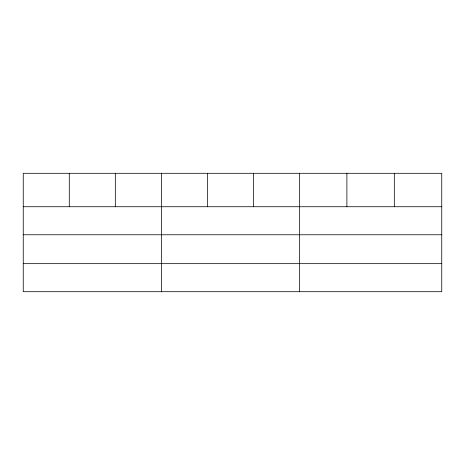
<?xml version="1.0" encoding="UTF-8"?>
<svg xmlns="http://www.w3.org/2000/svg" width="465" height="465" viewBox="0 0 465 465"><rect width="100%" height="100%" fill="white"/><g stroke="black" fill="none" stroke-linecap="round" stroke-linejoin="round"><path stroke-width="0.7" d="M441.75 234.773L441.75 173.3L23.25 173.3L23.25 291.7L441.75 291.7L441.75 234.773L23.25 234.773M23.25 206.733L441.75 206.733M23.25 263.661L441.75 263.661M394.32 173.3L394.32 206.733M346.89 173.3L346.89 206.733M299.46 173.3L299.46 291.7M253.425 173.3L253.425 206.733M207.39 173.3L207.39 206.733M161.355 173.3L161.355 291.7M115.32 173.3L115.32 206.733M69.285 173.3L69.285 206.733"/></g></svg>
